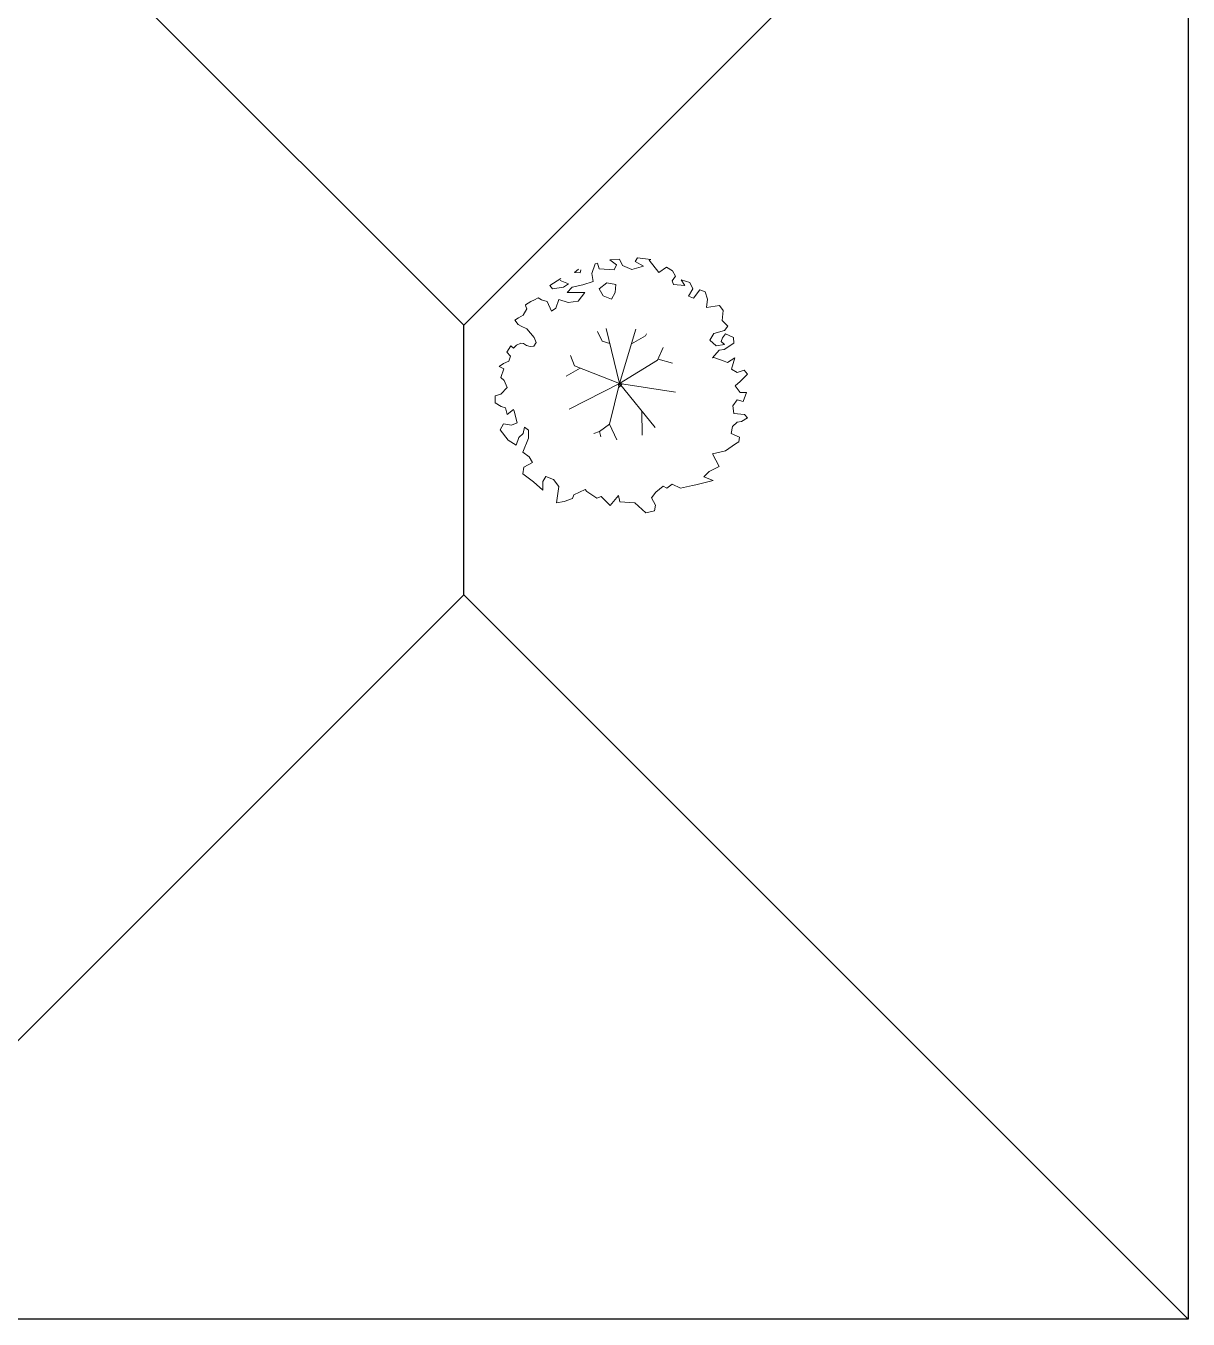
# Model space of a CAD drawing. Extents: x 2080 to 102394, y 2071 to 93424.
# Drawn here: x 85349.1 to 85556.1, y 77383.2 to 77613.5 of the extents above; entities that cross this region are included whole.
import ezdxf

# ---------------------------------------------------------------- set-up
doc = ezdxf.new("R2010")
doc.units = 0
doc.header["$LTSCALE"] = 20
doc.header["$MEASUREMENT"] = 0
doc.layers.add('ornamental tree', color=3, linetype='Continuous')
doc.layers.add('Roof lilne', color=31, linetype='Continuous')
doc.layers.add('sappotta', color=114, linetype='Continuous', lineweight=5)

# ---------------------------------------------------------------- blocks, each defined once
blk = doc.blocks.new('A$C398F7246')
at = {"layer": 'sappotta', "linetype": 'Continuous'}
for p, q in [((-14.39, 65.04), (-16.18, 59.75)), ((-13.03, 65.44), (-14.39, 65.04)), ((-12.16, 62.32), (-13.03, 65.44)), ((-1.02, 67.51), (-6.35, 67.21)), ((-6.35, 67.21), (-2.62, 64.48)), ((-2.62, 64.48), (-3.88, 61.76)), ((0.63, 64.08), (-1.02, 67.51)), ((5.86, 61.97), (0.63, 64.08)), ((12.16, 63.78), (5.86, 61.97)), ((8.82, 68.21), (7.56, 66.25)), ((7.56, 66.25), (12.16, 63.78)), ((16.28, 67.36), (8.82, 68.21)), ((15.31, 66.95), (16.28, 67.36)), ((20.49, 60.3), (15.31, 66.95)), ((-33.19, 57.03), (-39.19, 53.2)), ((-23.4, 62.02), (-25.68, 60.3)), ((-25.68, 60.3), (-22.58, 60)), ((-22.58, 60), (-22.24, 61.71)), ((-16.18, 59.75), (-15.45, 55.32)), ((-3.88, 61.76), (-12.16, 62.32)), ((24.81, 63.23), (20.49, 60.3)), ((28.05, 61.16), (24.81, 63.23)), ((27.95, 55.72), (29.75, 58.19)), ((29.75, 58.19), (28.05, 61.16)), ((-39.19, 53.2), (-37.64, 51.29)), ((-37.64, 51.29), (-31.73, 52.14)), ((-33.43, 55.92), (-33.43, 55.92)), ((-28.97, 53.96), (-33.43, 55.92)), ((-31.73, 52.14), (-28.97, 53.96)), ((-26.89, 52.14), (-29.6, 49.37)), ((-20.98, 53.5), (-26.89, 52.14)), ((-15.45, 55.32), (-20.98, 53.5)), ((-7.9, 54.51), (-12.16, 51.39)), ((-12.16, 51.39), (-9.84, 47.51)), ((-2.91, 53.65), (-7.9, 54.51)), ((-3.34, 49.37), (-2.91, 53.65)), ((28.63, 53.65), (27.95, 55.72)), ((34.74, 53.15), (28.63, 53.65)), ((32.9, 56.22), (34.74, 53.15)), ((37.55, 54.86), (32.9, 56.22)), ((36.87, 47.36), (39.24, 51.29)), ((39.24, 51.29), (37.55, 54.86)), ((43.02, 50.68), (39.63, 46.2)), ((45.93, 49.67), (43.02, 50.68)), ((47.19, 45.64), (45.93, 49.67)), ((-49.61, 44.28), (-52.57, 42.57)), ((-52.57, 42.57), (-52.32, 41.66)), ((-47.53, 45.34), (-49.61, 44.28)), ((-45.54, 46.3), (-47.53, 45.34)), ((-43.8, 45.24), (-45.54, 46.3)), ((-40.7, 44.33), (-43.8, 45.24)), ((-38.23, 39.04), (-40.7, 44.33)), ((-34.2, 45.49), (-35.95, 40.71)), ((-29.17, 43.88), (-34.2, 45.49)), ((-29.6, 49.37), (-19.96, 49.27)), ((-23.55, 44.58), (-29.17, 43.88)), ((-19.96, 49.27), (-23.55, 44.58)), ((-9.84, 47.51), (-5.38, 45.69)), ((-5.38, 45.69), (-3.34, 49.37)), ((39.63, 46.2), (36.87, 47.36)), ((46.75, 41.01), (47.19, 45.64)), ((-53.78, 36.93), (-56.39, 35.37)), ((-51.79, 40.3), (-53.78, 36.93)), ((-52.32, 41.66), (-51.79, 40.3)), ((-35.95, 40.71), (-38.23, 39.04)), ((53.73, 42.17), (46.75, 41.01)), ((55.91, 39.45), (53.73, 42.17)), ((55.23, 34.01), (55.91, 39.45)), ((-56.39, 35.37), (-58.28, 34.21)), ((-58.28, 34.21), (-56.54, 31.79)), ((-56.54, 31.79), (-54.89, 30.88)), ((-54.89, 30.88), (-51.79, 29.47)), ((-51.79, 29.47), (-47.72, 24.69)), ((-0.9, -0.5), (-8.29, 29.57)), ((-0.9, -0.5), (8, 29.17)), ((50.73, 26.85), (56.54, 28.41)), ((58.43, 30.93), (55.23, 34.01)), ((56.54, 28.41), (58.43, 30.93)), ((-54.99, 21.56), (-57.36, 20.5)), ((-53.54, 21.36), (-54.99, 21.56)), ((-51.98, 20.2), (-53.54, 21.36)), ((-46.66, 21.86), (-48.01, 19.8)), ((-47.72, 24.69), (-46.66, 21.86)), ((-10.49, 22.68), (-13.1, 27.97)), ((-6.29, 21.41), (-10.49, 22.68)), ((5.6, 21.15), (13.27, 25.58)), ((13.27, 25.58), (13.86, 26.73)), ((48.5, 23.12), (50.73, 26.85)), ((51.98, 20.15), (48.5, 23.12)), ((55.47, 24.53), (54.7, 22.47)), ((54.7, 22.47), (56.49, 20.86)), ((57.07, 26.6), (55.47, 24.53)), ((56.3, 17.99), (61.72, 21.51)), ((61.48, 24.64), (57.07, 26.6)), ((61.72, 21.51), (61.48, 24.64)), ((-60.61, 20.1), (-62.69, 16.62)), ((-62.69, 16.62), (-60.66, 14.46)), ((-60.66, 14.46), (-61.67, 11.64)), ((-59.01, 18.84), (-60.61, 20.1)), ((-57.36, 20.5), (-59.01, 18.84)), ((-49.95, 19.7), (-51.98, 20.2)), ((-48.01, 19.8), (-49.95, 19.7)), ((-25.56, 9.05), (-27.81, 14.83)), ((19.93, 12.24), (23, 19.2)), ((50.05, 13.5), (53.68, 17.63)), ((56.49, 20.86), (51.98, 20.15)), ((53.68, 17.63), (56.3, 17.99)), ((-64.48, 10.33), (-66.91, 8.77)), ((-66.91, 8.77), (-64.29, 7.51)), ((-64.29, 7.51), (-66.08, 2.67)), ((-61.67, 11.64), (-64.48, 10.33)), ((-22.55, 7.88), (-30.2, 3.54)), ((-0.9, -0.5), (-25.56, 9.05)), ((-0.9, -0.5), (19.93, 12.24)), ((20.18, 12.8), (28.04, 10.5)), ((28.04, 10.5), (28.06, 10.5)), ((50.63, 13.7), (50.05, 13.5)), ((56.34, 11.59), (50.63, 13.7)), ((58.28, 10.93), (56.34, 11.59)), ((62.21, 13.5), (58.28, 10.93)), ((60.41, 7.36), (62.21, 13.5)), ((63.47, 5.44), (60.41, 7.36)), ((-66.08, 2.67), (-64.1, 1.16)), ((-64.1, 1.16), (-62.5, -2.67)), ((0, 0), (-1.79, -1.01)), ((62.4, -1.86), (65.21, 0.5)), ((67.39, 6.7), (63.47, 5.44)), ((65.21, 0.5), (69.14, 4.53)), ((69.14, 4.53), (67.39, 6.7)), ((-66.03, -6.35), (-69.09, -7.3)), ((-62.5, -2.67), (-66.03, -6.35)), ((-0.9, -0.5), (-28.49, -14.58)), ((-0.9, -0.5), (-6.44, -22.85)), ((-1.79, -1.01), (-1.21, -2.52)), ((-1.21, -2.52), (-0.34, -1.81)), ((-0.9, -0.5), (29.71, -5.29)), ((-0.9, -0.5), (18.57, -24.6)), ((-0.34, -1.81), (0.48, -0.6)), ((65.21, -5.44), (62.4, -1.86)), ((68.6, -5.44), (65.21, -5.44)), ((66.81, -10.48), (68.6, -5.44)), ((-69.09, -7.3), (-69.14, -11.18)), ((-69.14, -11.18), (-65.79, -13.2)), ((-65.79, -13.2), (-63.47, -13.96)), ((-63.47, -13.96), (-62.55, -17.58)), ((61.09, -12.8), (63.47, -9.57)), ((61.63, -16.98), (61.09, -12.8)), ((63.47, -9.57), (66.81, -10.48)), ((-62.55, -17.58), (-59.15, -14.76)), ((-59.15, -14.76), (-58.72, -15.72)), ((-58.72, -15.72), (-57.02, -22.17)), ((11.19, -15.46), (11.49, -28.89)), ((67.44, -17.53), (61.63, -16.98)), ((65.79, -21.46), (69.09, -19.4)), ((69.09, -19.4), (67.44, -17.53)), ((-64.58, -22.62), (-66.28, -25.89)), ((-66.28, -25.89), (-61.92, -31.64)), ((-60.12, -23.33), (-64.58, -22.62)), ((-57.02, -22.17), (-60.12, -23.33)), ((-56.15, -30.08), (-53.68, -27.96)), ((-53.68, -27.96), (-53, -24.48)), ((-53, -24.48), (-50.87, -26.2)), ((-50.87, -26.2), (-50.87, -30.48)), ((-11.94, -26.91), (-15.06, -28.05)), ((-6.44, -22.85), (-11.94, -26.91)), ((-11.94, -26.91), (-11.25, -29.7)), ((-6.44, -22.85), (-2.47, -31.44)), ((60.12, -27.91), (60.9, -24.13)), ((64.73, -29.92), (60.12, -27.91)), ((60.9, -24.13), (63.42, -21.76)), ((63.42, -21.76), (65.79, -21.46)), ((-61.92, -31.64), (-57.51, -34.41)), ((-57.51, -34.41), (-56.15, -30.08)), ((-50.87, -30.48), (-53.97, -38.14)), ((57.12, -37.48), (62.59, -33.6)), ((62.59, -33.6), (64.44, -32.44)), ((64.44, -32.44), (64.73, -29.92)), ((-53.97, -38.14), (-50.48, -40.81)), ((-50.48, -40.81), (-48.59, -43.83)), ((49.9, -39.09), (57.12, -37.48)), ((53.63, -46.05), (49.9, -39.09)), ((-53.44, -46.45), (-53.92, -50.13)), ((-48.59, -43.83), (-53.44, -46.45)), ((45.25, -51.79), (48.11, -48.72)), ((48.11, -48.72), (53.63, -46.05)), ((-53.92, -50.13), (-48.06, -54.36)), ((-48.06, -54.36), (-42.97, -58.94)), ((-43.02, -54.21), (-41.33, -51.44)), ((-42.97, -58.94), (-43.02, -54.21)), ((-41.33, -51.44), (-37.21, -53.25)), ((-37.21, -53.25), (-34.25, -56.98)), ((24.95, -57.99), (27.86, -55.72)), ((27.86, -55.72), (32.36, -57.94)), ((32.36, -57.94), (39.1, -56.37)), ((39.1, -56.37), (40.84, -56.12)), ((40.84, -56.12), (50.39, -53.7)), ((50.39, -53.7), (45.25, -51.79)), ((-34.25, -56.98), (-35.46, -65.9)), ((-31.25, -65.29), (-26.74, -63.63)), ((-26.74, -63.63), (-26.02, -61.56)), ((-26.02, -61.56), (-19.86, -58.64)), ((-19.86, -58.64), (-18.89, -59.8)), ((-18.89, -59.8), (-13.37, -63.48)), ((-13.37, -63.48), (-10.95, -62.42)), ((-10.95, -62.42), (-6.06, -67.41)), ((-6.06, -67.41), (-1.6, -61.92)), ((-1.6, -61.92), (-0.82, -65.44)), ((16.52, -63.28), (18.99, -60.15)), ((18.8, -67.21), (16.52, -63.28)), ((18.99, -60.15), (22.96, -56.88)), ((22.96, -56.88), (24.95, -57.99)), ((-35.46, -65.9), (-31.25, -65.29)), ((-0.82, -65.44), (7.41, -65.95)), ((7.41, -65.95), (13.37, -71.49)), ((13.37, -71.49), (18.22, -70.33)), ((18.22, -70.33), (18.8, -67.21))]:
    blk.add_line(p, q, dxfattribs=at)
blk = doc.blocks.new('A$C4DED146C')
at = {"layer": 'Roof lilne'}
for p, q in [((-64.5, -64.5), (-193.5, 64.5)), ((-64.5, -64.5), (64.5, 64.5)), ((-64.5, -112.5), (-64.5, -64.5)), ((-193.5, -241.5), (-64.5, -112.5)), ((-64.5, -112.5), (64.5, -241.5))]:
    blk.add_line(p, q, dxfattribs=at)
blk.add_lwpolyline([(-193.5, -241.5), (-193.5, 64.5), (64.5, 64.5), (64.5, -241.5)], close=True, dxfattribs=at)

msp = doc.modelspace()

# ---------------------------------------------------------------- block references
at = {"ltscale": 0.5}
msp.add_blockref('A$C4DED146C', (85491.604, 77624.719, 0), dxfattribs=at)
at = {"layer": 'ornamental tree', "linetype": 'Continuous', "ltscale": 0.5, "xscale": 0.3249999999970896, "yscale": 0.3249999999970896, "zscale": 0.325}
msp.add_blockref('A$C398F7246', (85455.156, 77550.012, 0), dxfattribs=at)

doc.saveas('drawing.dxf')
